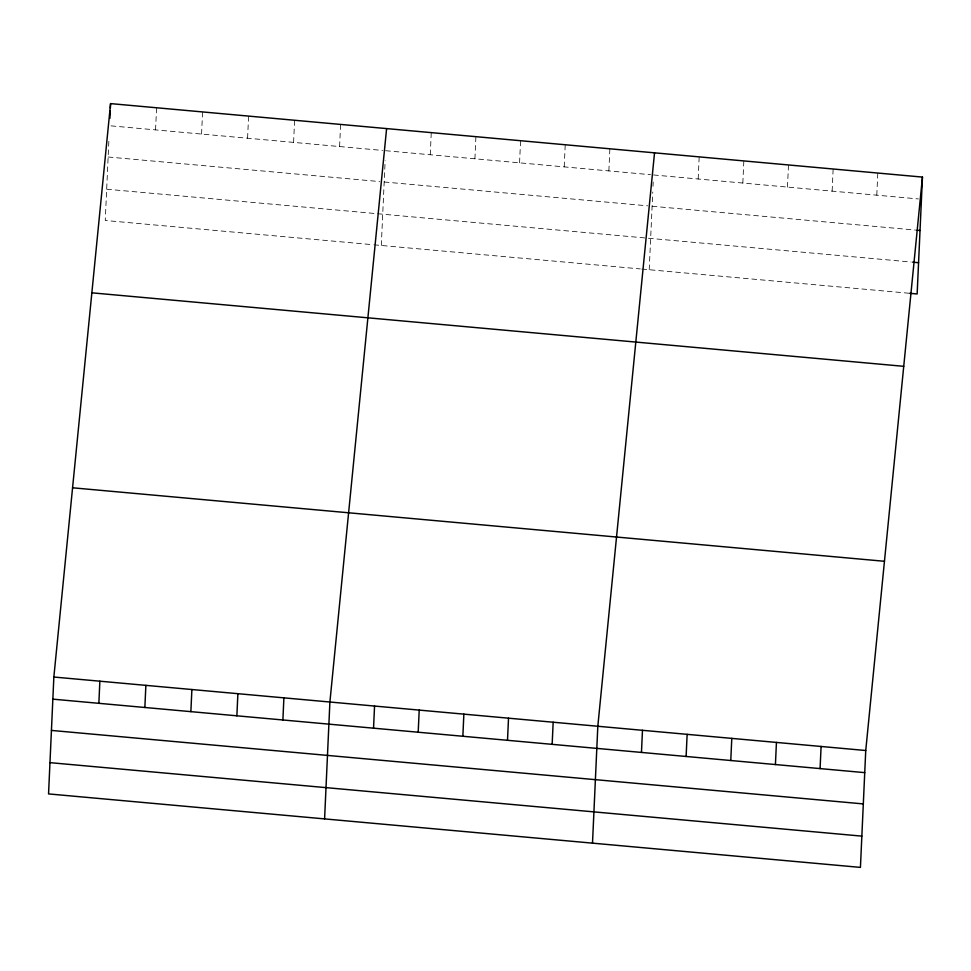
<?xml version="1.0" encoding="UTF-8"?>
<svg xmlns="http://www.w3.org/2000/svg" width="971" height="971" viewBox="0 0 971 971"><rect width="100%" height="100%" fill="white"/><g stroke="black" fill="none" stroke-linecap="round" stroke-linejoin="round"><path stroke-width="0.73" stroke-dasharray="4.86 3.64" d="M108.849 141.365L105.256 220.49L372.391 244.668M155.566 129.896L156.574 107.769M201.58 134.059L202.587 111.932M247.581 138.222L248.588 116.095M293.594 142.385L294.601 120.258M339.595 146.548L340.603 124.422M381.3 245.469L384.698 170.617M384.771 169.197L385.147 160.664M430.262 154.753L431.258 132.626M474.916 158.795L475.911 136.668M519.57 162.837L520.565 140.71M564.212 166.878L565.219 144.752M608.866 170.92L609.873 148.794M649.223 269.72L652.755 192.027M653.01 186.335L653.204 182.075M698.173 179.004L699.181 156.877M742.827 183.046L743.835 160.919M787.481 187.087L788.488 164.961M832.135 191.129L833.142 169.003M876.789 195.171L877.796 173.044M111.046 125.866L382.635 150.444M385.608 150.711L650.546 174.695M653.519 174.962L918.469 198.946M108.145 156.999L379.734 181.577M384.188 181.99L647.645 205.828M652.099 206.24L915.556 230.078M106.676 189.211L911.126 262.024M373.884 244.801L640.29 268.918M641.782 269.052L909.706 293.303"/><path stroke-width="1.46" d="M53.854 677.03L48.55 793.914L860.427 867.394L865.744 750.51L922.45 177.086L110.573 103.606L53.854 677.03L865.744 750.51M109.905 118.353L110.233 110.973M110.366 108.024L110.573 103.606M98.86 703.32L99.867 681.193M144.861 707.483L145.868 685.356M190.874 711.646L191.882 689.519M236.875 715.809L237.883 693.682M282.889 719.972L283.896 697.846M324.593 818.893L329.897 702.009L386.604 128.585M373.544 728.177L374.551 706.051M418.198 732.219L419.205 710.092M462.851 736.261L463.859 714.134M507.505 740.303L508.513 718.176M552.159 744.344L553.167 722.218M592.504 843.144L597.82 726.259L654.527 152.835M641.467 752.428L642.474 730.301M686.121 756.47L687.128 734.343M730.775 760.511L731.782 738.385M775.428 764.553L776.436 742.427M820.082 768.595L821.09 746.468M922.45 177.086L917.146 293.97L909.706 293.303M917.049 230.212L920.023 230.491M912.606 262.17L918.566 262.704M91.857 292.829L903.734 366.322M72.57 487.794L884.447 561.287M52.859 699.156L864.736 772.637M51.439 730.423L863.316 803.915M49.97 762.648L861.847 836.128"/></g></svg>
